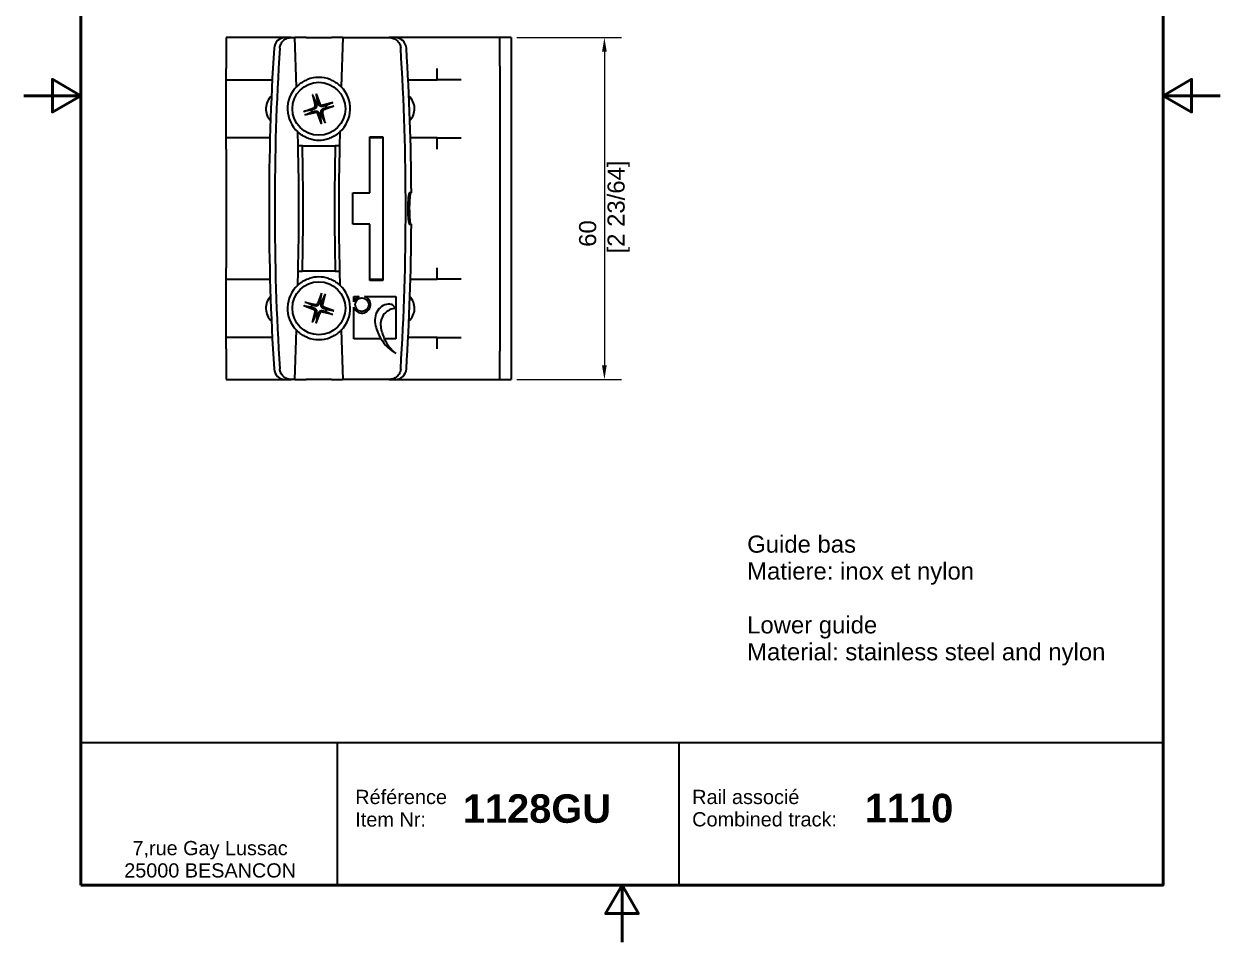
# Model space of a CAD drawing. Header units: millimetres. Extents: x 0 to 210, y 0 to 297.
# Drawn here: x 0 to 210, y 0 to 161.1 of the extents above; entities that cross this region are included whole.
import ezdxf

# ---------------------------------------------------------------- set-up
doc = ezdxf.new("R2010")
doc.units = ezdxf.units.MM
for name, color, linetype, lineweight in [('Arêtes visibles(ISO)', 7, 'Continuous', 35), ('Cadre_0', 7, 'Continuous', 50), ('Cotes(ISO)', 7, 'Continuous', 18), ("Géométrie d'esquisse(ISO)", 7, 'Continuous', 35), ('Symboles(ISO)', 7, 'Continuous', 18)]:
    doc.layers.add(name, color=color, linetype=linetype, lineweight=lineweight)
doc.styles.add('Courant-ISO', font='arial.ttf')
doc.styles.add('MANTION', font='arial.ttf')
doc.styles.add('Style de texte49', font='')
doc.styles.get('Style de texte49').set_extended_font_data('Arial', bold=True)
doc.dimstyles.new('Plan commercial', dxfattribs={"dimtxt": 3, "dimasz": 2.5, "dimexe": 3, "dimexo": 1, "dimgap": 0.762, "dimtad": 1, "dimrnd": 1e-08, "dimtxsty": 'MANTION', "dimcen": 0.09, "dimdle": 10, "dimclrd": 7, "dimclre": 7, "dimclrt": 256, "dimazin": 2, "dimtfac": 0.5, "dimtmove": 0, "dimatfit": 3, "dimfxl": 0, "dimtolj": 1, "dimlwd": 25, "dimlwe": 25, "dimarcsym": 0})

# ---------------------------------------------------------------- blocks, each defined once
blk = doc.blocks.new('Cadres Cadre par défaut')
at = {"layer": 'Cadre_0', "flags": 128}
for points in [[(10, 10), (10, 287), (200, 287), (200, 10), (10, 10)], [(0, 148.5), (10, 148.5), (5, 151.39), (5, 145.61), (10, 148.5)], [(210, 148.5), (200, 148.5), (205, 151.39), (205, 145.61), (200, 148.5)], [(105, 0), (105, 10), (102.11, 5), (107.89, 5), (105, 10)]]:
    blk.add_lwpolyline(points, dxfattribs=at)
blk = doc.blocks.new('Cartouches ISO')
at = {"layer": "Géométrie d'esquisse(ISO)"}
for p, q in [((50.77, 207.61), (50.77, 182.61)), ((50.77, 207.61), (240.77, 207.61)), ((95.77, 207.61), (95.77, 182.61)), ((155.77, 207.61), (155.77, 182.61)), ((240.77, 182.61), (240.77, 207.61)), ((50.77, 182.61), (240.77, 182.61))]:
    blk.add_line(p, q, dxfattribs=at)
at = {"layer": 'Symboles(ISO)', "color": 7, "char_height": 2.5, "attachment_point": 4, "style": 'Courant-ISO'}
for s, insert, width in [('\\fArial|b0|i0;Référence', (98.94, 198.05), 16.1109), ('\\fArial|b0|i0;Rail associé', (158.09, 198.05), 18.8281), ('\\fArial|b0|i0;Item Nr:', (98.94, 194.1), 12.4162), ('\\fArial|b0|i0;Combined track:', (158.09, 194.13), 25.4249)]:
    blk.add_mtext(s, dxfattribs=dict(at, insert=insert, width=width))
at = {"layer": 'Symboles(ISO)', "color": 7, "insert": (73.46, 187.12), "char_height": 2.4892, "width": 44.8115, "attachment_point": 5, "line_spacing_factor": 0.944221, "style": 'Courant-ISO'}
blk.add_mtext('\\fArial|b0|i0;7,rue Gay Lussac\\P25000 BESANCON', dxfattribs=at)
at = {"layer": 'Symboles(ISO)', "color": 7, "style": 'Style de texte49'}
for tag, p in [('Référence_?_001', (117.83, 193.53)), ('Rail_associé_?_001', (188.4, 193.62))]:
    blk.add_attdef(tag, p, '', height=5, dxfattribs=at)
blk = doc.blocks.new('*D5')
at = {"layer": 'Cotes(ISO)', "color": 7, "linetype": 'Continuous', "lineweight": 25, "transparency": 16777216}
for p, q in [((86.53, 158.7), (104.91, 158.7)), ((101.91, 156.2), (101.91, 101.2)), ((86.53, 98.7), (104.91, 98.7))]:
    blk.add_line(p, q, dxfattribs=at)
at = {"layer": 'Cotes(ISO)', "color": 7, "linetype": 'Continuous', "transparency": 16777216}
for points in [[(101.49, 156.2), (102.32, 156.2), (101.91, 158.7)], [(101.49, 101.2), (102.32, 101.2), (101.91, 98.7)]]:
    blk.add_solid(points, dxfattribs=at)
at = {"layer": 'Defpoints', "color": 0, "linetype": 'Continuous', "transparency": 16777216}
for p in [(85.53, 158.7), (85.53, 98.7), (101.91, 98.7)]:
    blk.add_point(p, dxfattribs=at)
at = {"layer": 'Cotes(ISO)', "color": 154, "linetype": 'Continuous', "lineweight": 25, "true_color": 0x004691, "transparency": 16777216, "insert": (97.46, 120.82), "char_height": 3, "attachment_point": 1, "rotation": 90, "style": 'MANTION'}
blk.add_mtext('\\A1; 60\\P[2 23/64]', dxfattribs=at)

msp = doc.modelspace()

# ---------------------------------------------------------------- linework, layer by layer
at = {"layer": 'Arêtes visibles(ISO)'}
for p, q in [((45.9025, 158.6991), (35.5277, 158.6991)), ((35.5277, 158.6991), (35.5277, 153.2991)), ((46.9366, 158.6991), (47.5777, 158.6991)), ((47.8355, 150.0344), (47.5777, 158.6991)), ((49.5785, 158.6991), (47.5777, 158.6991)), ((49.5785, 158.6991), (53.9768, 158.6991)), ((55.9777, 158.6991), (53.9768, 158.6991)), ((55.9777, 158.6991), (55.7198, 150.0344)), ((55.9777, 158.6991), (64.1187, 158.6991)), ((82.5277, 158.6991), (65.1528, 158.6991)), ((83.5277, 158.6991), (82.5277, 158.6991)), ((85.5277, 158.6991), (83.5277, 158.6991)), ((83.5277, 153.6991), (83.5277, 158.6991)), ((85.5277, 158.6991), (85.5277, 153.6991)), ((83.5277, 153.6991), (83.5277, 103.6991)), ((85.5277, 153.6991), (85.5277, 103.6991)), ((35.5277, 151.2991), (35.5277, 153.2991)), ((35.5277, 151.2991), (43.5949, 151.2991)), ((35.5277, 141.0991), (35.5277, 151.2991)), ((67.4604, 151.2991), (72.5277, 151.2991)), ((72.5277, 151.2991), (72.5277, 153.2991)), ((76.7703, 151.2991), (72.5277, 151.2991)), ((50.6908, 148.6506), (51.1235, 146.8316)), ((51.3122, 148.8401), (51.9677, 147.089)), ((54.2292, 147.286), (52.4102, 146.8533)), ((49.1367, 145.7336), (50.8877, 146.3892)), ((49.3261, 145.1122), (51.1451, 145.5449)), ((52.2432, 143.5581), (51.5876, 145.3092)), ((52.8646, 143.7475), (52.4319, 145.5665)), ((54.4186, 146.6646), (52.6676, 146.009)), ((35.5277, 139.0991), (35.5277, 141.0991)), ((43.1984, 141.0991), (35.5277, 141.0991)), ((48.1431, 139.6991), (48.0706, 142.1361)), ((55.4847, 142.1361), (55.4122, 139.6991)), ((60.7277, 131.4491), (60.7277, 141.2991)), ((60.7277, 141.2991), (63.0277, 141.2991)), ((63.0277, 141.0991), (60.7277, 141.0991)), ((63.0277, 141.2991), (63.0277, 116.0991)), ((72.5277, 141.0991), (67.857, 141.0991)), ((72.5277, 139.0991), (72.5277, 141.0991)), ((72.5277, 141.0991), (76.7703, 141.0991)), ((35.5277, 139.0991), (35.5277, 118.2991)), ((48.8933, 139.6991), (50.144, 139.6991)), ((50.144, 139.6991), (53.4113, 139.6991)), ((53.4113, 139.6991), (54.662, 139.6991)), ((57.7277, 131.4491), (60.7277, 131.4491)), ((57.7277, 125.9491), (57.7277, 131.4491)), ((60.7277, 125.9491), (57.7277, 125.9491)), ((60.7277, 116.0991), (60.7277, 125.9491)), ((35.5277, 116.2991), (35.5277, 118.2991)), ((48.0706, 115.2621), (48.1431, 117.6991)), ((50.144, 117.6991), (48.8933, 117.6991)), ((53.4113, 117.6991), (50.144, 117.6991)), ((54.662, 117.6991), (53.4113, 117.6991)), ((55.4122, 117.6991), (55.4847, 115.2621)), ((72.5277, 116.2991), (72.5277, 118.2991)), ((35.5277, 116.2991), (43.1984, 116.2991)), ((35.5277, 106.0991), (35.5277, 116.2991)), ((60.7277, 116.2991), (63.0277, 116.2991)), ((63.0277, 116.0991), (60.7277, 116.0991)), ((67.857, 116.2991), (72.5277, 116.2991)), ((76.7703, 116.2991), (72.5277, 116.2991)), ((52.2494, 113.839), (51.5897, 112.0895)), ((52.8704, 113.648), (52.4334, 111.8301)), ((49.1378, 111.6709), (50.8873, 111.0111)), ((49.3287, 112.2918), (51.1467, 111.8548)), ((54.4175, 110.7273), (52.668, 111.3871)), ((57.9283, 113.2565), (58.8808, 113.2565)), ((57.9283, 112.304), (57.9283, 113.2565)), ((57.9283, 105.8633), (57.9283, 111.3713)), ((59.8136, 113.2565), (65.3215, 113.2565)), ((64.3977, 111.8279), (64.276, 111.9497)), ((65.3215, 111.1655), (64.6494, 111.8376)), ((65.3215, 113.2565), (65.3215, 111.1655)), ((50.6849, 108.7501), (51.122, 110.5681)), ((51.3059, 108.5592), (51.9656, 110.3087)), ((54.2266, 110.1064), (52.4087, 110.5434)), ((65.3215, 111.1655), (65.3215, 105.8633)), ((47.5777, 98.6991), (47.8355, 107.3638)), ((55.7198, 107.3638), (55.9777, 98.6991)), ((35.5277, 104.0991), (35.5277, 106.0991)), ((43.5949, 106.0991), (35.5277, 106.0991)), ((62.6658, 105.8633), (57.9283, 105.8633)), ((65.3215, 105.8633), (63.2744, 105.8633)), ((72.5277, 106.0991), (67.4604, 106.0991)), ((72.5277, 104.0991), (72.5277, 106.0991)), ((72.5277, 106.0991), (76.7703, 106.0991)), ((35.5277, 104.0991), (35.5277, 98.6991)), ((83.5277, 98.6991), (83.5277, 103.6991)), ((85.5277, 103.6991), (85.5277, 98.6991)), ((35.5277, 98.6991), (45.9025, 98.6991)), ((47.5777, 98.6991), (46.9366, 98.6991)), ((47.5777, 98.6991), (49.5785, 98.6991)), ((53.9768, 98.6991), (49.5785, 98.6991)), ((53.9768, 98.6991), (55.9777, 98.6991)), ((64.1187, 98.6991), (55.9777, 98.6991)), ((65.1528, 98.6991), (82.5277, 98.6991)), ((82.5277, 98.6991), (83.5277, 98.6991)), ((83.5277, 98.6991), (85.5277, 98.6991))]:
    msp.add_line(p, q, dxfattribs=at)
for centre, radius in [((51.7777, 146.1991), 4.65), ((51.7777, 111.1991), 4.65), ((59.3472, 111.8376), 1.1949)]:
    msp.add_circle(centre, radius, dxfattribs=at)
for centre, radius, start, end in [((45.9025, 156.6991), 2, 90, 176.420678), ((65.1528, 156.6991), 2, 3.579322, 90), ((493.5277, 128.6991), 450.5, 176.420678, 183.579322), ((493.5277, 128.6991), 449.5, 176.412915, 183.587085), ((-382.4723, 128.6991), 449.5, 356.412915, 3.587085), ((-382.4723, 128.6991), 450.5, 0.349754, 3.579322), ((51.7777, 146.1991), 5.5, 68.901878, 111.098122), ((51.7777, 146.1991), 5.5, 135.786868, 227.622495), ((51.7777, 146.1991), 5.5, 312.377505, 44.213132), ((45.5277, 146.1991), 3.05, 132.669543, 222.856498), ((51.7777, 146.1991), 1.3669, 98.976218, 114.9302), ((52.3225, 147.2219), 0.3789, 200.525383, 283.381035), ((65.5277, 146.1991), 3.05, 317.143502, 47.330457), ((51.7777, 146.1991), 1.3669, 188.976218, 204.9302), ((50.7549, 146.744), 0.3789, 290.525383, 13.381035), ((51.2328, 145.1763), 0.3789, 20.525383, 103.381035), ((51.7777, 146.1991), 1.3669, 278.976218, 294.9302), ((52.8004, 145.6542), 0.3789, 110.525383, 193.381035), ((51.7777, 146.1991), 1.3669, 8.976218, 24.9302), ((51.7777, 146.1991), 5.5, 252.311242, 287.688758), ((-401.4723, 128.6991), 449.75, 358.598518, 1.401482), ((-401.4723, 128.6991), 450.5, 358.600852, 1.399148), ((505.0277, 128.6991), 450.5, 178.600852, 181.399148), ((505.0277, 128.6991), 449.75, 178.598518, 181.401482), ((-382.4723, 128.6991), 450.5, 356.420678, 359.650246), ((51.7777, 111.1991), 5.5, 72.311242, 107.688758), ((51.7777, 111.1991), 5.5, 132.377505, 224.213132), ((51.7777, 111.1991), 5.5, 315.786868, 47.622495), ((45.5277, 111.1991), 3.05, 137.143502, 227.330457), ((51.7777, 111.1991), 1.3669, 154.933592, 170.887574), ((51.2352, 112.2231), 0.3789, 256.482757, 339.338409), ((51.7777, 111.1991), 1.3669, 64.933592, 80.887574), ((52.8017, 111.7415), 0.3789, 166.482757, 249.338409), ((59.3472, 111.8376), 1.4936, 108.194872, 161.805128), ((59.3472, 111.8376), 1.4936, 198.194872, 71.805128), ((64.2504, 109.3455), 2.6043, 89.437692, 145.26206), ((64.6238, 109.2335), 2.6043, 89.437692, 94.980765), ((65.5277, 111.1991), 3.05, 312.669543, 42.856498), ((50.7536, 110.6566), 0.3789, 346.482757, 69.338409), ((51.7777, 111.1991), 1.3669, 244.933592, 260.887574), ((52.3201, 110.175), 0.3789, 76.482757, 159.338409), ((51.7777, 111.1991), 1.3669, 334.933592, 350.887574), ((65.0272, 109.0542), 3.4146, 148.674387, 195.511288), ((65.3438, 108.426), 2.7396, 90.465809, 188.331602), ((69.2163, 109.8629), 7.675, 192.964691, 211.407372), ((70.0216, 109.0392), 7.4572, 187.78542, 205.206227), ((51.7777, 111.1991), 5.5, 248.901878, 291.098122), ((69.2163, 109.8629), 7.675, 211.407372, 239.505053), ((70.0216, 109.0392), 7.4572, 205.206227, 230.930087), ((45.9025, 100.6991), 2, 183.579322, 270), ((65.1528, 100.6991), 2, 270, 356.420678)]:
    msp.add_arc(centre, radius, start, end, dxfattribs=at)
for points, knots in [([(44.9083, 156.8223), (44.9244, 157.0786), (44.9904, 157.3291), (45.2155, 157.7936), (45.3731, 158.0025), (45.7521, 158.3432), (45.9676, 158.4745), (46.4361, 158.6533), (46.6854, 158.6991), (46.9366, 158.6991)], [0, 0, 0, 0, 0.077042707, 0.077042707, 0.154831538, 0.154831538, 0.229862895, 0.229862895, 0.305175044, 0.305175044, 0.305175044, 0.305175044]), ([(46.9366, 158.6991), (46.6419, 158.6991), (46.4094, 158.6991), (46.0153, 158.6991), (45.9027, 158.6991), (45.9025, 158.6991), (45.9025, 158.6991), (45.9025, 158.6991), (45.9025, 158.6991)], [0.16246487, 0.16246487, 0.16246487, 0.16246487, 0.65332666, 0.65332666, 1.30665332, 1.30665332, 1.30665332, 1.30708334, 1.30708334, 1.30708334, 1.30708334]), ([(64.1187, 158.6991), (64.3876, 158.6991), (64.654, 158.6466), (65.1488, 158.4431), (65.373, 158.2949), (65.7335, 157.937), (65.873, 157.7372), (66.073, 157.298), (66.132, 157.0626), (66.147, 156.8223)], [0, 0, 0, 0, 0.080645449, 0.080645449, 0.160523285, 0.160523285, 0.233083165, 0.233083165, 0.305372239, 0.305372239, 0.305372239, 0.305372239]), ([(65.1528, 158.6991), (65.1528, 158.6991), (65.1528, 158.6991), (65.1528, 158.6991), (65.1527, 158.6991), (65.0402, 158.6991), (64.6462, 158.6991), (64.4136, 158.6991), (64.1187, 158.6991)], [1.30622414, 1.30622414, 1.30622414, 1.30622414, 1.30649319, 1.30649319, 1.30649319, 1.95973978, 1.95973978, 2.45084363, 2.45084363, 2.45084363, 2.45084363]), ([(47.8355, 150.0344), (47.8355, 150.0344), (47.8865, 150.0883), (48.0764, 150.2695), (48.2153, 150.3941), (48.542, 150.652), (48.7609, 150.8068), (49.2545, 151.0945), (49.5297, 151.2269), (49.7978, 151.3304)], [0.632279015, 0.632279015, 0.632279015, 0.632279015, 0.709712654, 0.709712654, 0.787146293, 0.787146293, 0.873382919, 0.873382919, 0.959619545, 0.959619545, 0.959619545, 0.959619545]), ([(53.7575, 151.3304), (54.0257, 151.2269), (54.3009, 151.0945), (54.7944, 150.8068), (55.0133, 150.652), (55.3401, 150.3941), (55.4789, 150.2695), (55.6688, 150.0883), (55.7198, 150.0344), (55.7198, 150.0344)], [0.304938485, 0.304938485, 0.304938485, 0.304938485, 0.391175111, 0.391175111, 0.477411737, 0.477411737, 0.554845376, 0.554845376, 0.632279015, 0.632279015, 0.632279015, 0.632279015]), ([(50.7245, 148.5363), (50.7221, 148.542), (50.7189, 148.5505), (50.7123, 148.5704), (50.7076, 148.5861), (50.6995, 148.6155), (50.6946, 148.6345), (50.6908, 148.6506)], [0.0452781116, 0.0452781116, 0.0452781116, 0.0452781116, 0.0492407076, 0.0492407076, 0.0541562888, 0.0541562888, 0.0591455859, 0.0591455859, 0.0591455859, 0.0591455859]), ([(51.3122, 148.8401), (51.318, 148.8245), (51.3246, 148.806), (51.3342, 148.7771), (51.3391, 148.7614), (51.3446, 148.7413), (51.3468, 148.7325), (51.3479, 148.7264)], [0.0198419975, 0.0198419975, 0.0198419975, 0.0198419975, 0.0248312945, 0.0248312945, 0.0297468757, 0.0297468757, 0.0337094717, 0.0337094717, 0.0337094717, 0.0337094717]), ([(52.4663, 146.6174), (52.4111, 146.6016), (52.3529, 146.5938), (52.2551, 146.594), (52.2072, 146.599), (52.1125, 146.6219), (52.0656, 146.6399), (51.9829, 146.684), (51.9418, 146.7128), (51.8699, 146.7787), (51.8391, 146.8156), (51.7844, 146.8967), (51.7584, 146.9494), (51.7407, 147.004)], [0.278726304, 0.278726304, 0.278726304, 0.278726304, 0.2965573798, 0.2965573798, 0.3106044762, 0.3106044762, 0.3246515727, 0.3246515727, 0.3386986692, 0.3386986692, 0.3527457657, 0.3527457657, 0.3705768414, 0.3705768414, 0.3705768414, 0.3705768414]), ([(54.1149, 147.2522), (54.1206, 147.2547), (54.1291, 147.2578), (54.149, 147.2644), (54.1646, 147.2692), (54.1941, 147.2773), (54.213, 147.2821), (54.2292, 147.286)], [0.0452781116, 0.0452781116, 0.0452781116, 0.0452781116, 0.0492407076, 0.0492407076, 0.0541562888, 0.0541562888, 0.0591455859, 0.0591455859, 0.0591455859, 0.0591455859]), ([(49.1367, 145.7336), (49.1523, 145.7394), (49.1707, 145.746), (49.1997, 145.7556), (49.2153, 145.7605), (49.2355, 145.7661), (49.2443, 145.7682), (49.2504, 145.7693)], [0.0198419975, 0.0198419975, 0.0198419975, 0.0198419975, 0.0248312945, 0.0248312945, 0.0297468757, 0.0297468757, 0.0337094717, 0.0337094717, 0.0337094717, 0.0337094717]), ([(49.4404, 145.146), (49.4347, 145.1435), (49.4262, 145.1403), (49.4064, 145.1337), (49.3907, 145.129), (49.3613, 145.1209), (49.3423, 145.116), (49.3261, 145.1122)], [0.0452781116, 0.0452781116, 0.0452781116, 0.0452781116, 0.0492407076, 0.0492407076, 0.0541562888, 0.0541562888, 0.0591455859, 0.0591455859, 0.0591455859, 0.0591455859]), ([(51.3594, 146.8878), (51.3751, 146.8326), (51.383, 146.7743), (51.3828, 146.6765), (51.3778, 146.6286), (51.3549, 146.5339), (51.3368, 146.487), (51.2928, 146.4043), (51.2639, 146.3632), (51.1981, 146.2914), (51.1612, 146.2605), (51.08, 146.2058), (51.0274, 146.1798), (50.9728, 146.1621)], [0.278726304, 0.278726304, 0.278726304, 0.278726304, 0.2965573798, 0.2965573798, 0.3106044762, 0.3106044762, 0.3246515727, 0.3246515727, 0.3386986692, 0.3386986692, 0.3527457657, 0.3527457657, 0.3705768414, 0.3705768414, 0.3705768414, 0.3705768414]), ([(51.089, 145.7808), (51.1442, 145.7966), (51.2024, 145.8044), (51.3003, 145.8042), (51.3481, 145.7992), (51.4428, 145.7763), (51.4898, 145.7583), (51.5724, 145.7142), (51.6136, 145.6853), (51.6854, 145.6195), (51.7162, 145.5826), (51.771, 145.5015), (51.797, 145.4488), (51.8147, 145.3942)], [0.278726304, 0.278726304, 0.278726304, 0.278726304, 0.2965573798, 0.2965573798, 0.3106044762, 0.3106044762, 0.3246515727, 0.3246515727, 0.3386986692, 0.3386986692, 0.3527457657, 0.3527457657, 0.3705768414, 0.3705768414, 0.3705768414, 0.3705768414]), ([(52.196, 145.5104), (52.1802, 145.5656), (52.1724, 145.6238), (52.1725, 145.7217), (52.1776, 145.7696), (52.2005, 145.8643), (52.2185, 145.9112), (52.2625, 145.9938), (52.2914, 146.035), (52.3572, 146.1068), (52.3942, 146.1377), (52.4753, 146.1924), (52.528, 146.2184), (52.5826, 146.2361)], [0.278726304, 0.278726304, 0.278726304, 0.278726304, 0.2965573798, 0.2965573798, 0.3106044762, 0.3106044762, 0.3246515727, 0.3246515727, 0.3386986692, 0.3386986692, 0.3527457657, 0.3527457657, 0.3705768414, 0.3705768414, 0.3705768414, 0.3705768414]), ([(54.4186, 146.6646), (54.4031, 146.6588), (54.3846, 146.6522), (54.3557, 146.6425), (54.34, 146.6377), (54.3199, 146.6321), (54.311, 146.63), (54.3049, 146.6288)], [0.0198419975, 0.0198419975, 0.0198419975, 0.0198419975, 0.0248312945, 0.0248312945, 0.0297468757, 0.0297468757, 0.0337094717, 0.0337094717, 0.0337094717, 0.0337094717]), ([(52.2432, 143.5581), (52.2373, 143.5737), (52.2308, 143.5921), (52.2211, 143.6211), (52.2163, 143.6367), (52.2107, 143.6569), (52.2085, 143.6657), (52.2074, 143.6718)], [0.0198419975, 0.0198419975, 0.0198419975, 0.0198419975, 0.0248312945, 0.0248312945, 0.0297468757, 0.0297468757, 0.0337094717, 0.0337094717, 0.0337094717, 0.0337094717]), ([(52.8308, 143.8618), (52.8333, 143.8561), (52.8364, 143.8476), (52.843, 143.8278), (52.8477, 143.8121), (52.8559, 143.7827), (52.8607, 143.7637), (52.8646, 143.7475)], [0.0452781116, 0.0452781116, 0.0452781116, 0.0452781116, 0.0492407076, 0.0492407076, 0.0541562888, 0.0541562888, 0.0591455859, 0.0591455859, 0.0591455859, 0.0591455859]), ([(50.1065, 140.9591), (49.8326, 141.0465), (49.5501, 141.1623), (49.0403, 141.4202), (48.8125, 141.5616), (48.471, 141.7997), (48.325, 141.9158), (48.1247, 142.0853), (48.0706, 142.1361), (48.0706, 142.1361)], [0.304938485, 0.304938485, 0.304938485, 0.304938485, 0.391175111, 0.391175111, 0.477411737, 0.477411737, 0.554845376, 0.554845376, 0.632279015, 0.632279015, 0.632279015, 0.632279015]), ([(55.4847, 142.1361), (55.4847, 142.1361), (55.4306, 142.0853), (55.2303, 141.9158), (55.0843, 141.7997), (54.7428, 141.5616), (54.5151, 141.4202), (54.0053, 141.1623), (53.7227, 141.0465), (53.4488, 140.9591)], [0.632279015, 0.632279015, 0.632279015, 0.632279015, 0.709712654, 0.709712654, 0.787146293, 0.787146293, 0.873382919, 0.873382919, 0.959619545, 0.959619545, 0.959619545, 0.959619545]), ([(48.8933, 139.6991), (48.8011, 139.6991), (48.6627, 139.6991), (48.1581, 139.6991), (48.1506, 139.6991), (48.1431, 139.6991)], [0, 0, 0, 0, 0.701072694, 0.701072694, 0.711523507, 0.711523507, 0.711523507, 0.711523507]), ([(55.4122, 139.6991), (55.4047, 139.6991), (55.3972, 139.6991), (54.8926, 139.6991), (54.7542, 139.6991), (54.662, 139.6991)], [-0.711523507, -0.711523507, -0.711523507, -0.711523507, -0.701072694, -0.701072694, 0, 0, 0, 0]), ([(67.7057, 131.4491), (67.6697, 131.4491), (67.6312, 131.3755), (67.5556, 131.092), (67.5193, 130.8863), (67.458, 130.3855), (67.4331, 130.1014), (67.4035, 129.5818), (67.3949, 129.364), (67.386, 128.9581), (67.3845, 128.7729), (67.3866, 128.3933), (67.3904, 128.2001), (67.4058, 127.7557), (67.4194, 127.5109), (67.4615, 126.9707), (67.4931, 126.6979), (67.5575, 126.3038), (67.5886, 126.1669), (67.6492, 125.9921), (67.6782, 125.9491), (67.7057, 125.9491)], [0, 0, 0, 0, 0.11068822, 0.11068822, 0.220057515, 0.220057515, 0.322234064, 0.322234064, 0.390111445, 0.390111445, 0.445652048, 0.445652048, 0.504107197, 0.504107197, 0.583444288, 0.583444288, 0.693530317, 0.693530317, 0.784246556, 0.784246556, 0.868857657, 0.868857657, 0.868857657, 0.868857657]), ([(68.0193, 131.4491), (67.9813, 131.4491), (67.9243, 131.4491), (67.7134, 131.4491), (67.7096, 131.4491), (67.7057, 131.4491)], [0, 0, 0, 0, 0.606079955, 0.606079955, 0.617130748, 0.617130748, 0.617130748, 0.617130748]), ([(67.9202, 125.9491), (67.9001, 125.9491), (67.8774, 126.0222), (67.831, 126.3043), (67.8079, 126.5092), (67.768, 127.0092), (67.7513, 127.2936), (67.7314, 127.8137), (67.7256, 128.0317), (67.7196, 128.4378), (67.7186, 128.6231), (67.7199, 129.0026), (67.7225, 129.1958), (67.7328, 129.6396), (67.742, 129.8841), (67.7698, 130.4242), (67.7905, 130.6973), (67.8316, 131.0928), (67.8511, 131.2304), (67.8878, 131.406), (67.9047, 131.4491), (67.9202, 131.4491)], [0, 0, 0, 0, 0.10998476, 0.10998476, 0.218855699, 0.218855699, 0.321076118, 0.321076118, 0.389004074, 0.389004074, 0.444559271, 0.444559271, 0.502965973, 0.502965973, 0.582094104, 0.582094104, 0.691926865, 0.691926865, 0.782610006, 0.782610006, 0.867092429, 0.867092429, 0.867092429, 0.867092429]), ([(67.7057, 125.9491), (67.7096, 125.9491), (67.7134, 125.9491), (67.9243, 125.9491), (67.9813, 125.9491), (68.0193, 125.9491)], [-0.617130748, -0.617130748, -0.617130748, -0.617130748, -0.606079955, -0.606079955, 0, 0, 0, 0]), ([(48.1431, 117.6991), (48.1506, 117.6991), (48.1581, 117.6991), (48.6627, 117.6991), (48.8011, 117.6991), (48.8933, 117.6991)], [-0.711523507, -0.711523507, -0.711523507, -0.711523507, -0.701072694, -0.701072694, 0, 0, 0, 0]), ([(54.662, 117.6991), (54.7542, 117.6991), (54.8926, 117.6991), (55.3972, 117.6991), (55.4047, 117.6991), (55.4122, 117.6991)], [0, 0, 0, 0, 0.701072694, 0.701072694, 0.711523507, 0.711523507, 0.711523507, 0.711523507]), ([(48.0706, 115.2621), (48.0706, 115.2621), (48.1247, 115.3128), (48.325, 115.4824), (48.471, 115.5985), (48.8125, 115.8366), (49.0403, 115.978), (49.5501, 116.2359), (49.8326, 116.3517), (50.1065, 116.4391)], [0.632279015, 0.632279015, 0.632279015, 0.632279015, 0.709712654, 0.709712654, 0.787146293, 0.787146293, 0.873382919, 0.873382919, 0.959619545, 0.959619545, 0.959619545, 0.959619545]), ([(53.4488, 116.4391), (53.7227, 116.3517), (54.0053, 116.2359), (54.5151, 115.978), (54.7428, 115.8366), (55.0843, 115.5985), (55.2303, 115.4824), (55.4306, 115.3128), (55.4847, 115.2621), (55.4847, 115.2621)], [0.304938485, 0.304938485, 0.304938485, 0.304938485, 0.391175111, 0.391175111, 0.477411737, 0.477411737, 0.554845376, 0.554845376, 0.632279015, 0.632279015, 0.632279015, 0.632279015]), ([(52.2134, 113.7253), (52.2146, 113.7314), (52.2167, 113.7402), (52.2224, 113.7604), (52.2272, 113.776), (52.237, 113.805), (52.2436, 113.8234), (52.2494, 113.839)], [0.0452781116, 0.0452781116, 0.0452781116, 0.0452781116, 0.0492407076, 0.0492407076, 0.0541562888, 0.0541562888, 0.0591455859, 0.0591455859, 0.0591455859, 0.0591455859]), ([(52.8704, 113.648), (52.8665, 113.6319), (52.8616, 113.6129), (52.8534, 113.5835), (52.8487, 113.5678), (52.842, 113.548), (52.8388, 113.5395), (52.8364, 113.5338)], [0.0198419975, 0.0198419975, 0.0198419975, 0.0198419975, 0.0248312945, 0.0248312945, 0.0297468757, 0.0297468757, 0.0337094717, 0.0337094717, 0.0337094717, 0.0337094717]), ([(49.2514, 111.6349), (49.2453, 111.636), (49.2365, 111.6381), (49.2164, 111.6438), (49.2007, 111.6487), (49.1718, 111.6584), (49.1534, 111.665), (49.1378, 111.6709)], [0.0452781116, 0.0452781116, 0.0452781116, 0.0452781116, 0.0492407076, 0.0492407076, 0.0541562888, 0.0541562888, 0.0591455859, 0.0591455859, 0.0591455859, 0.0591455859]), ([(49.3287, 112.2918), (49.3449, 112.2879), (49.3638, 112.283), (49.3932, 112.2748), (49.4089, 112.2701), (49.4287, 112.2634), (49.4372, 112.2603), (49.4429, 112.2578)], [0.0198419975, 0.0198419975, 0.0198419975, 0.0198419975, 0.0248312945, 0.0248312945, 0.0297468757, 0.0297468757, 0.0337094717, 0.0337094717, 0.0337094717, 0.0337094717]), ([(51.8166, 112.0039), (51.7988, 111.9493), (51.7726, 111.8967), (51.7177, 111.8157), (51.6868, 111.7789), (51.6148, 111.7132), (51.5736, 111.6844), (51.4908, 111.6406), (51.4438, 111.6227), (51.3491, 111.6), (51.3012, 111.5951), (51.2033, 111.5952), (51.1451, 111.6031), (51.09, 111.619)], [0.278726304, 0.278726304, 0.278726304, 0.278726304, 0.2965573798, 0.2965573798, 0.3106044762, 0.3106044762, 0.3246515727, 0.3246515727, 0.3386986692, 0.3386986692, 0.3527457657, 0.3527457657, 0.3705768414, 0.3705768414, 0.3705768414, 0.3705768414]), ([(52.5825, 111.1602), (52.5279, 111.178), (52.4753, 111.2041), (52.3943, 111.259), (52.3574, 111.29), (52.2918, 111.362), (52.263, 111.4032), (52.2192, 111.486), (52.2013, 111.5329), (52.1786, 111.6277), (52.1737, 111.6755), (52.1737, 111.7734), (52.1817, 111.8316), (52.1976, 111.8868)], [0.278726304, 0.278726304, 0.278726304, 0.278726304, 0.2965573798, 0.2965573798, 0.3106044762, 0.3106044762, 0.3246515727, 0.3246515727, 0.3386986692, 0.3386986692, 0.3527457657, 0.3527457657, 0.3705768414, 0.3705768414, 0.3705768414, 0.3705768414]), ([(50.9728, 111.238), (51.0274, 111.2202), (51.08, 111.1941), (51.161, 111.1391), (51.1979, 111.1082), (51.2635, 111.0362), (51.2923, 110.995), (51.3362, 110.9122), (51.3541, 110.8653), (51.3768, 110.7705), (51.3816, 110.7226), (51.3816, 110.6248), (51.3736, 110.5666), (51.3577, 110.5114)], [0.278726304, 0.278726304, 0.278726304, 0.278726304, 0.2965573798, 0.2965573798, 0.3106044762, 0.3106044762, 0.3246515727, 0.3246515727, 0.3386986692, 0.3386986692, 0.3527457657, 0.3527457657, 0.3705768414, 0.3705768414, 0.3705768414, 0.3705768414]), ([(51.7387, 110.3943), (51.7566, 110.4488), (51.7827, 110.5015), (51.8376, 110.5825), (51.8686, 110.6193), (51.9406, 110.685), (51.9818, 110.7137), (52.0645, 110.7576), (52.1115, 110.7755), (52.2063, 110.7982), (52.2541, 110.8031), (52.352, 110.803), (52.4102, 110.7951), (52.4653, 110.7792)], [0.278726304, 0.278726304, 0.278726304, 0.278726304, 0.2965573798, 0.2965573798, 0.3106044762, 0.3106044762, 0.3246515727, 0.3246515727, 0.3386986692, 0.3386986692, 0.3527457657, 0.3527457657, 0.3705768414, 0.3705768414, 0.3705768414, 0.3705768414]), ([(54.2266, 110.1064), (54.2104, 110.1103), (54.1915, 110.1152), (54.1621, 110.1234), (54.1464, 110.1281), (54.1266, 110.1348), (54.1181, 110.1379), (54.1124, 110.1404)], [0.0198419975, 0.0198419975, 0.0198419975, 0.0198419975, 0.0248312945, 0.0248312945, 0.0297468757, 0.0297468757, 0.0337094717, 0.0337094717, 0.0337094717, 0.0337094717]), ([(54.3039, 110.7633), (54.31, 110.7622), (54.3188, 110.76), (54.339, 110.7544), (54.3546, 110.7495), (54.3835, 110.7398), (54.402, 110.7332), (54.4175, 110.7273)], [0.0452781116, 0.0452781116, 0.0452781116, 0.0452781116, 0.0492407076, 0.0492407076, 0.0541562888, 0.0541562888, 0.0591455859, 0.0591455859, 0.0591455859, 0.0591455859]), ([(49.7978, 106.0678), (49.5297, 106.1713), (49.2545, 106.3037), (48.7609, 106.5914), (48.542, 106.7462), (48.2153, 107.0041), (48.0764, 107.1287), (47.8865, 107.3099), (47.8355, 107.3638), (47.8355, 107.3638)], [0.304938485, 0.304938485, 0.304938485, 0.304938485, 0.391175111, 0.391175111, 0.477411737, 0.477411737, 0.554845376, 0.554845376, 0.632279015, 0.632279015, 0.632279015, 0.632279015]), ([(50.6849, 108.7501), (50.6888, 108.7663), (50.6937, 108.7853), (50.7019, 108.8147), (50.7067, 108.8303), (50.7133, 108.8502), (50.7165, 108.8587), (50.719, 108.8644)], [0.0198419975, 0.0198419975, 0.0198419975, 0.0198419975, 0.0248312945, 0.0248312945, 0.0297468757, 0.0297468757, 0.0337094717, 0.0337094717, 0.0337094717, 0.0337094717]), ([(51.3419, 108.6728), (51.3408, 108.6667), (51.3386, 108.6579), (51.333, 108.6378), (51.3281, 108.6222), (51.3184, 108.5932), (51.3118, 108.5748), (51.3059, 108.5592)], [0.0452781116, 0.0452781116, 0.0452781116, 0.0452781116, 0.0492407076, 0.0492407076, 0.0541562888, 0.0541562888, 0.0591455859, 0.0591455859, 0.0591455859, 0.0591455859]), ([(55.7198, 107.3638), (55.7198, 107.3638), (55.6688, 107.3099), (55.4789, 107.1287), (55.3401, 107.0041), (55.0133, 106.7462), (54.7944, 106.5914), (54.3009, 106.3037), (54.0257, 106.1713), (53.7575, 106.0678)], [0.632279015, 0.632279015, 0.632279015, 0.632279015, 0.709712654, 0.709712654, 0.787146293, 0.787146293, 0.873382919, 0.873382919, 0.959619545, 0.959619545, 0.959619545, 0.959619545]), ([(46.9366, 98.6991), (46.6678, 98.6991), (46.4013, 98.7515), (45.9065, 98.955), (45.6823, 99.1033), (45.3218, 99.4612), (45.1823, 99.661), (44.9824, 100.1002), (44.9234, 100.3355), (44.9083, 100.5759)], [0, 0, 0, 0, 0.080645449, 0.080645449, 0.160523284, 0.160523284, 0.233083165, 0.233083165, 0.305372239, 0.305372239, 0.305372239, 0.305372239]), ([(66.147, 100.5759), (66.131, 100.3196), (66.0649, 100.0691), (65.8399, 99.6046), (65.6822, 99.3957), (65.3033, 99.055), (65.0877, 98.9237), (64.6192, 98.7449), (64.3699, 98.6991), (64.1187, 98.6991)], [0, 0, 0, 0, 0.077042707, 0.077042707, 0.154831538, 0.154831538, 0.229862895, 0.229862895, 0.305175044, 0.305175044, 0.305175044, 0.305175044]), ([(45.9025, 98.6991), (45.9025, 98.6991), (45.9025, 98.6991), (45.9025, 98.6991), (45.9027, 98.6991), (46.0153, 98.6991), (46.4094, 98.6991), (46.6419, 98.6991), (46.9366, 98.6991)], [1.3062233, 1.3062233, 1.3062233, 1.3062233, 1.3066533, 1.3066533, 1.3066533, 1.95997994, 1.95997994, 2.45084179, 2.45084179, 2.45084179, 2.45084179]), ([(64.1187, 98.6991), (64.4134, 98.6991), (64.646, 98.6991), (65.0401, 98.6991), (65.1526, 98.6991), (65.1528, 98.6991), (65.1528, 98.6991), (65.1528, 98.6991), (65.1528, 98.6991)], [0.16246487, 0.16246487, 0.16246487, 0.16246487, 0.65332666, 0.65332666, 1.30665333, 1.30665333, 1.30665333, 1.30708335, 1.30708335, 1.30708335, 1.30708335])]:
    msp.add_open_spline(points, degree=3, knots=knots, dxfattribs=at)
for points, weights in [([(50.7245, 148.5363), (51.0359, 147.8199), (51.2015, 147.4386)], [1.00221682287, 1.05135722895, 1]), ([(51.2015, 147.4386), (51.3011, 147.0914), (51.3594, 146.8878)], [1, 1.29471148087, 1.55752619738]), ([(51.5644, 147.5493), (51.4892, 147.9581), (51.3479, 148.7264)], [1, 1.05135723972, 1.00221682328]), ([(51.7407, 147.004), (51.6754, 147.2055), (51.5644, 147.5493)], [1.55752619738, 1.29471148087, 1]), ([(54.1149, 147.2522), (53.3984, 146.9409), (53.0172, 146.7753)], [1.00221682344, 1.05135724377, 1]), ([(50.4275, 145.9858), (50.0187, 145.9106), (49.2504, 145.7693)], [1, 1.05135724385, 1.00221682345]), ([(49.4404, 145.146), (50.1569, 145.4573), (50.5381, 145.6229)], [1.00221682344, 1.05135724377, 1]), ([(50.9728, 146.1621), (50.7712, 146.0968), (50.4275, 145.9858)], [1.55752619738, 1.29471148087, 1]), ([(50.5381, 145.6229), (50.8853, 145.7226), (51.089, 145.7808)], [1, 1.29471148087, 1.55752619738]), ([(51.8147, 145.3942), (51.88, 145.1927), (51.9909, 144.8489)], [1.55752619738, 1.29471148087, 1]), ([(52.3538, 144.9595), (52.2542, 145.3067), (52.196, 145.5104)], [1, 1.29471148087, 1.55752619738]), ([(52.8308, 143.8618), (52.5195, 144.5783), (52.3538, 144.9595)], [1.00221682287, 1.05135722896, 1]), ([(53.0172, 146.7753), (52.67, 146.6756), (52.4663, 146.6174)], [1, 1.29471148087, 1.55752619738]), ([(52.5826, 146.2361), (52.7841, 146.3014), (53.1278, 146.4124)], [1.55752619738, 1.29471148087, 1]), ([(53.1278, 146.4124), (53.5366, 146.4876), (54.3049, 146.6288)], [1, 1.05135724377, 1.00221682344]), ([(51.9909, 144.8489), (52.0661, 144.4401), (52.2074, 143.6718)], [1, 1.05135723968, 1.00221682328]), ([(52.2134, 113.7253), (52.0703, 112.9574), (51.9941, 112.5487)], [1.00221682344, 1.05135724377, 1]), ([(52.3568, 112.4373), (52.5233, 112.8181), (52.8364, 113.5338)], [1, 1.05135724385, 1.00221682345]), ([(49.2514, 111.6349), (50.0194, 111.4917), (50.428, 111.4156)], [1.00221682287, 1.05135722896, 1]), ([(50.5395, 111.7782), (50.1587, 111.9448), (49.4429, 112.2578)], [1, 1.05135723968, 1.00221682328]), ([(50.428, 111.4156), (50.7715, 111.3038), (50.9728, 111.238)], [1, 1.29471148087, 1.55752619738]), ([(51.09, 111.619), (50.8864, 111.6777), (50.5395, 111.7782)], [1.55752619738, 1.29471148087, 1]), ([(51.9941, 112.5487), (51.8824, 112.2053), (51.8166, 112.0039)], [1, 1.29471148087, 1.55752619738]), ([(52.1976, 111.8868), (52.2563, 112.0903), (52.3568, 112.4373)], [1.55752619738, 1.29471148087, 1]), ([(51.1985, 109.9609), (51.032, 109.5801), (50.719, 108.8644)], [1, 1.05135724377, 1.00221682344]), ([(51.3577, 110.5114), (51.299, 110.3079), (51.1985, 109.9609)], [1.55752619738, 1.29471148087, 1]), ([(51.3419, 108.6728), (51.485, 109.4408), (51.5612, 109.8494)], [1.00221682344, 1.05135724377, 1]), ([(51.5612, 109.8494), (51.673, 110.1929), (51.7387, 110.3943)], [1, 1.29471148087, 1.55752619738]), ([(52.4653, 110.7792), (52.6689, 110.7205), (53.0158, 110.62)], [1.55752619738, 1.29471148087, 1]), ([(53.1273, 110.9826), (52.7838, 111.0944), (52.5825, 111.1602)], [1, 1.29471148087, 1.55752619738]), ([(53.0158, 110.62), (53.3967, 110.4534), (54.1124, 110.1404)], [1, 1.05135723972, 1.00221682328]), ([(54.3039, 110.7633), (53.5359, 110.9064), (53.1273, 110.9826)], [1.00221682287, 1.05135722895, 1])]:
    msp.add_rational_spline(points, weights, degree=2, dxfattribs=at)

# ---------------------------------------------------------------- block references
msp.add_blockref('Cadres Cadre par défaut', (0, 0))
msp.add_blockref('Cartouches ISO', (-40.7721, -172.6067)).add_auto_attribs({'Référence_?_001': '1128GU', 'Rail_associé_?_001': '1110'})

# ---------------------------------------------------------------- texts
at = {"layer": 'Symboles(ISO)', "color": 7, "insert": (126.9757, 71.32), "char_height": 3, "width": 74.862751, "attachment_point": 1, "line_spacing_factor": 0.944221, "style": 'Courant-ISO'}
msp.add_mtext('{Guide bas\\PMatiere: inox et nylon \\P\\PLower guide\\PMaterial: stainless steel and nylon}', dxfattribs=at)

# ---------------------------------------------------------------- dimensions: what is measured, and where the dimension line sits
at = {"layer": 'Cotes(ISO)', "color": 7, "linetype": 'Continuous', "lineweight": 25}
dim = msp.add_linear_dim(base=(101.9069, 98.6991), p1=(85.5277, 158.6991), p2=(85.5277, 98.6991), angle=90, text=' <>\\X[2 23/64]', dimstyle='Plan commercial', override={"dimdec": 2, "dimpost": '\\X', "dimtp": 0, "dimtm": 0, "dimtdec": 2, "dimtofl": 0, "dimatfit": 1, "dimtvp": -0.25}, dxfattribs=at)
dim.commit()
dim.dimension.update_dxf_attribs({"geometry": '*D5', "text_midpoint": (101.9069, 128.6991), "dimtype": 160})

doc.saveas('drawing.dxf')
